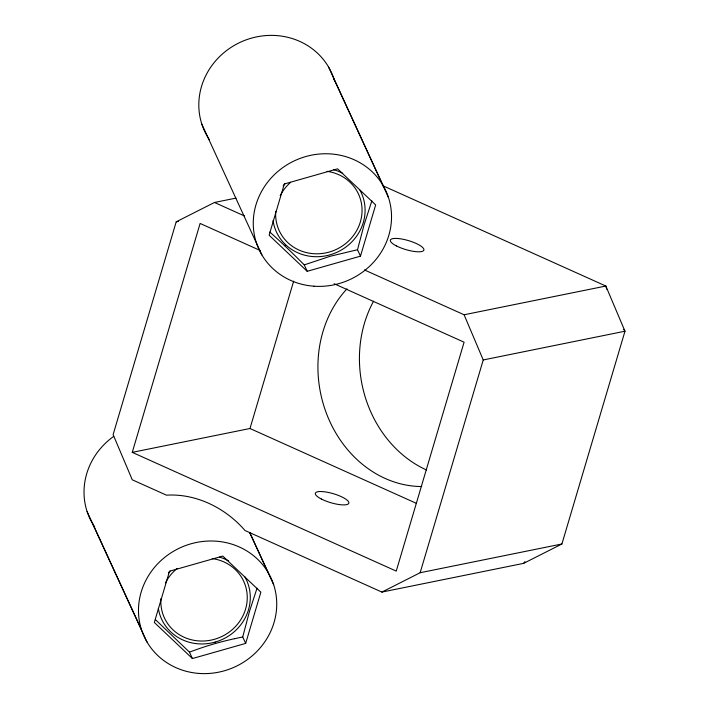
<?xml version="1.0" encoding="UTF-8"?>
<svg xmlns="http://www.w3.org/2000/svg" width="709" height="709" viewBox="0 0 709 709"><rect width="100%" height="100%" fill="white"/><g stroke="black" fill="none" stroke-linecap="round" stroke-linejoin="round"><path stroke-width="1.06" d="M360.473 256.153L375.664 204.919L337.581 168.831L284.318 183.977L269.128 235.22L307.21 271.308L360.473 256.153L357.522 249.728L364.142 224.629L371.844 200.895M245.677 643.4L260.868 592.166L222.786 556.078L169.522 571.224L154.332 622.458L192.414 658.546L245.677 643.4L242.726 636.974L249.506 611.318L257.039 588.178M236.035 198.103L214.464 202.473L176.195 221.837L113.121 434.608L132.264 479.789L166.447 495.166C196.349 493.331 225.692 508.149 245.004 530.509L381.885 592.086L523.641 563.354L561.909 543.989L624.984 331.218L605.849 286.037L382.39 185.519M334.125 283.733L464.094 342.199L396.242 571.108L132.255 452.36L200.115 223.45L260.575 250.649M132.255 452.36L249.985 428.502L293.65 281.189M381.885 592.086L420.153 572.721L483.237 359.95L464.094 314.769L364.453 269.943M523.641 563.354L524.961 561.608M307.21 271.308L304.25 264.882A132.725 16.201 45.9 0 0 289.919 250.72L284.708 245.739L285.55 244.649M304.25 264.882L330.261 256.25L357.522 249.728M234.502 638.712A114.406 39.163 -14.7 0 0 215.58 643.444L208.384 645.598A132.725 45.429 -14.7 0 0 189.48 652.138L155.475 619.684M234.502 638.703L242.726 636.974M176.195 221.837L178.367 221.394M464.094 314.769L605.849 286.037L606.727 289.228M483.237 359.95L624.984 331.218L623.734 329.393M420.153 572.721L561.909 543.989M214.464 202.473L244.632 216.041M249.985 428.502L416.236 503.284M269.792 232.011L271.627 233.66A114.406 13.967 45.9 0 1 284.708 245.731M328.453 66.823L382.904 185.2M334.028 79.116L388.47 197.501M201.87 124.261L261.887 254.939M249.648 532.317L268.108 572.438M249.683 532.574L273.674 584.739M189.454 652.12L192.414 658.546M87.074 511.499L141.525 629.884M92.649 523.8L147.091 642.177M215.19 642.079L215.589 643.453M94.731 527.071A69.872 65.538 -24.7 0 1 113.635 436.425M209.527 139.833A69.872 65.538 -24.7 0 1 239.952 42.434A69.872 65.538 -24.7 0 1 334.586 80.941M359.986 190.198A46.732 43.834 -24.7 0 1 332.76 253.964A46.732 43.834 -24.7 0 1 273.036 220.526M283.121 185.909A46.732 43.834 -24.7 0 1 285.346 183.392M333.576 169.673A46.732 43.834 -24.7 0 1 342.713 173.297M327.026 171.33A43.674 40.962 -24.7 0 1 361.563 216.608A43.674 40.962 -24.7 0 1 313.998 253.725A43.674 40.962 -24.7 0 1 275.757 211.335M280.197 195.657A43.674 40.962 -24.7 0 1 290.637 182.319M244.658 576.514A46.732 43.834 -24.7 0 1 218.824 640.892A46.732 43.834 -24.7 0 1 158.337 608.402M168.432 573.023A46.732 43.834 -24.7 0 1 170.089 571.126M219.533 557.132A46.732 43.834 -24.7 0 1 228.635 560.934M212.23 558.577A43.674 40.962 -24.7 0 1 246.767 603.855A43.674 40.962 -24.7 0 1 199.202 640.963A43.674 40.962 -24.7 0 1 160.961 598.573M165.401 582.904A43.674 40.962 -24.7 0 1 177.215 568.414M426.658 470.04A113.546 97.647 78.5 0 1 373.563 301.21M421.687 486.534A113.546 97.647 78.5 0 1 326.415 413.338A113.546 97.647 78.5 0 1 346.967 288.873M199.185 673.444A69.872 65.538 -24.7 0 0 271.237 578.455A69.872 65.538 -24.7 0 0 152.382 570.036A69.872 65.538 -24.7 0 0 199.185 673.444M396.384 245.908A17.468 4.679 16.5 0 0 423.69 250.454A17.468 4.679 16.5 0 0 401.303 238.942A17.468 4.679 16.5 0 0 396.384 245.908M321.354 499.021A17.468 4.679 16.5 0 0 348.651 503.558A17.468 4.679 16.5 0 0 326.273 492.055A17.468 4.679 16.5 0 0 321.354 499.021M313.981 286.206A69.872 65.538 -24.7 0 0 386.033 191.208A69.872 65.538 -24.7 0 0 267.178 182.789A69.872 65.538 -24.7 0 0 313.981 286.206"/></g></svg>
